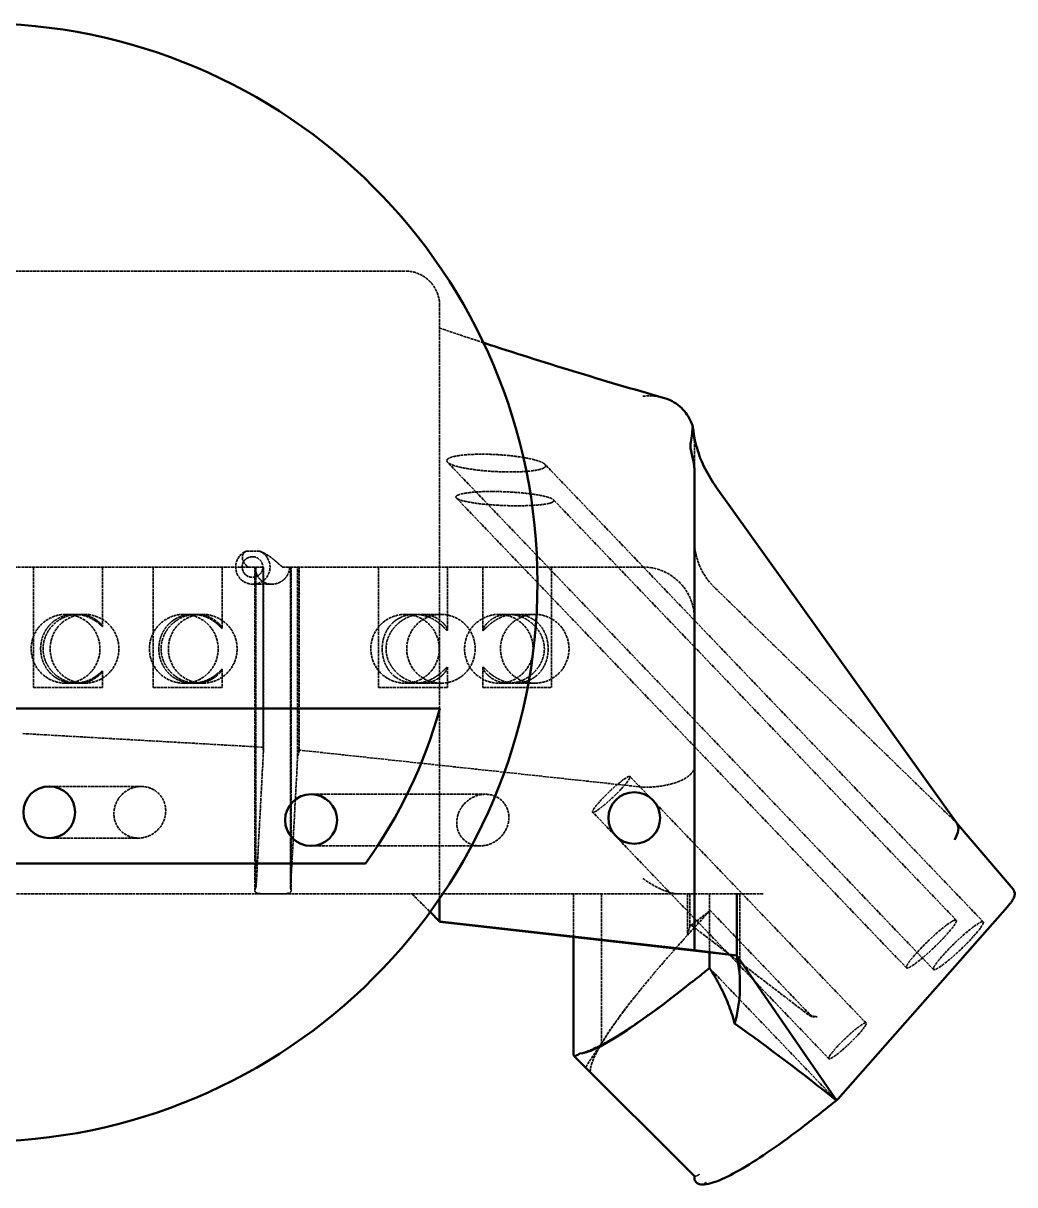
# Model space of a CAD drawing. Header units: millimetres. Extents: x -1239 to 1239, y -844 to 843.
# Drawn here: x -201 to 1239, y -844 to 843 of the extents above; entities that cross this region are included whole.
import ezdxf

# ---------------------------------------------------------------- set-up
doc = ezdxf.new("R2010")
doc.units = ezdxf.units.MM
doc.linetypes.add('Durchgehend', pattern=[0])
doc.linetypes.add('Gestrichelt', pattern=[5.7, 4.56, -1.14])
doc.layers.add('Sichtbar (ISO)', color=7, linetype='Durchgehend', lineweight=50)
doc.layers.add('Verdeckt (ISO)', color=7, linetype='Gestrichelt', lineweight=35)

# ---------------------------------------------------------------- blocks, each defined once
blk = doc.blocks.new('hand update_Blatt_3_ANSICHT5')
at = {"layer": 'Sichtbar (ISO)', "ltscale": 1.31579}
for p, q in [((773.5, 196.5), (773.5, -503.2)), ((1154.7, -318.5), (805.2, 169.7)), ((-924.7, -152.2), (403.6, -152.2)), ((403.5, -152.5), (403.5, -152.2)), ((1236.3, -414.7), (1154.4, -318.1)), ((295.8, -377.1), (-829.7, -377.1)), ((835, -510.8), (835, -421.5)), ((403.5, -461.5), (403.5, -427.9)), ((389.6, -447.6), (403.5, -461.5)), ((982.1, -719.5), (1228.4, -440)), ((403.8, -461.8), (403.5, -461.5)), ((403.5, -461.5), (773.5, -503.2)), ((835, -510.8), (403.8, -461.8)), ((597.9, -483.9), (597.9, -655.8)), ((773.5, -503.2), (835, -510.8)), ((795.5, -506.3), (795.5, -529)), ((835, -510.8), (977.4, -717.6)), ((597.9, -655.8), (599.6, -657.5)), ((599.6, -657.5), (773.5, -831.5)), ((773.5, -831.5), (773.5, -835.5))]:
    blk.add_line(p, q, dxfattribs=at)
for centre, radius in [((-266.9, 31), 812.5), ((686.2, -311.1), 37.5)]:
    blk.add_circle(centre, radius, dxfattribs=at)
at = {"layer": 'Sichtbar (ISO)', "ltscale": 1.31579, "extrusion": (0, 0, -1)}
blk.add_arc((266.9, 31), 695.1, 195.2764, 215.9449, dxfattribs=at)
for centre, major_axis, ratio, start_param, end_param in [((-163.5, -302.8), (37.6, 0), 0.99849, 3.141593, 9.424778), ((216.8, -314.2), (37.7, 0), 0.994549, 3.141593, 9.424778), ((742.4, -554.2), (0, -141.3), 0.688556, 4.399945, 5.115682), ((1135.3, -129.8), (535.3, 521.1), 0.091566, 2.406997, 3.043508), ((767.7, -869.2), (669.4, -512.1), 0.293196, 4.585473, 4.804025), ((966.4, -722.1), (12, 2.2), 0.683017, 5.985448, 6.35993)]:
    blk.add_ellipse(centre, major_axis=major_axis, ratio=ratio, start_param=start_param, end_param=end_param, dxfattribs=at)
at = {"layer": 'Sichtbar (ISO)', "ltscale": 1.31579}
blk.add_ellipse((1122.8, -342.8), major_axis=(31.6, 24.6), ratio=0.523386, start_param=5.303445, end_param=6.261668, dxfattribs=at)
for points, knots in [([(728.3, 299.5), (706.5, 305.6), (684.6, 311.9), (641.1, 324.8), (619.3, 331.3), (575.9, 344.6), (554.3, 351.3), (511.1, 365), (489.5, 372), (467.7, 379.2), (467.4, 379.3), (467.1, 379.4)], [-1.26790195, -1.26790195, -1.26790195, -1.26790195, -1.25657558, -1.25657558, -1.24524922, -1.24524922, -1.23392286, -1.23392286, -1.22259649, -1.22259649, -1.22244082, -1.22244082, -1.22244082, -1.22244082]), ([(728.3, 299.5), (729.5, 299.1), (730.7, 298.7), (740.4, 295.4), (748.2, 290.8), (760.7, 278.9), (765.5, 272), (769.7, 261.9), (770.5, 259.6), (771.2, 257.2)], [-9.002872, -9.002872, -9.002872, -9.002872, -8.584962, -8.584962, -5.521201, -5.521201, -2.705032, -2.705032, -1.90203, -1.90203, -1.90203, -1.90203]), ([(771.2, 257.2), (771, 253.9), (770.6, 250.6), (769.5, 242.9), (768.8, 238.7), (767.9, 231.5), (767.8, 229.1), (768, 226.3), (768.2, 225.4), (768.3, 224.4)], [0.827538, 0.827538, 0.827538, 0.827538, 2.177335, 2.177335, 4.054074, 4.054074, 5.882898, 5.882898, 6.829867, 6.829867, 6.829867, 6.829867]), ([(772.9, 245.5), (772.9, 245.8), (772.8, 246.1), (772.7, 246.7), (772.7, 247), (772.6, 247.6), (772.5, 247.9), (772.5, 248.5), (772.4, 248.8), (772.3, 249.4), (772.3, 249.7), (772.3, 250)], [10.9507414, 10.9507414, 10.9507414, 10.9507414, 11.0687012, 11.0687012, 11.186661, 11.186661, 11.3046208, 11.3046208, 11.4225806, 11.4225806, 11.5405404, 11.5405404, 11.5405404, 11.5405404]), ([(805.2, 169.7), (802.2, 173.8), (799.4, 178.1), (794.1, 186.9), (791.5, 191.5), (786.8, 200.9), (784.6, 205.7), (780.6, 215.7), (778.9, 220.8), (775.8, 231.2), (774.5, 236.5), (773.5, 241.8)], [0, 0, 0, 0, 2.093695, 2.093695, 4.18739, 4.18739, 6.281086, 6.281086, 8.374781, 8.374781, 10.468476, 10.468476, 10.468476, 10.468476]), ([(773.5, 241.8), (773.5, 241.8), (773.5, 241.8), (773.5, 241.7), (773.5, 241.4), (773.5, 240.5), (773.5, 239.9), (773.5, 238.6), (773.5, 238), (773.5, 237.4)], [0.2891435, 0.2891435, 0.2891435, 0.2891435, 0.3450156, 0.3450156, 0.6257472, 0.6257472, 0.9575005, 0.9575005, 1.183954, 1.183954, 1.183954, 1.183954]), ([(768.3, 224.4), (769.6, 217.6), (771, 211.5), (772.9, 202.2), (773.5, 198.6), (773.5, 196.5)], [4.322105, 4.322105, 4.322105, 4.322105, 5.180026, 5.180026, 5.951334, 5.951334, 5.951334, 5.951334]), ([(1228.4, -440), (1229.6, -438.6), (1230.7, -437.3), (1232.8, -434.7), (1233.7, -433.5), (1235.4, -431.1), (1236.1, -430), (1237.4, -427.6), (1238, -426.4), (1238.6, -423.8), (1238.8, -423), (1238.8, -421), (1238.8, -419.5), (1237.7, -416.7), (1237.1, -415.6), (1236.3, -414.7)], [0.43172, 0.43172, 0.43172, 0.43172, 0.631972, 0.631972, 0.832224, 0.832224, 1.032475, 1.032475, 1.232727, 1.232727, 1.297653, 1.297653, 1.382153, 1.382153, 1.432979, 1.432979, 1.432979, 1.432979]), ([(795.5, -529), (788.4, -534.9), (781.5, -540.5), (773.1, -547), (771.6, -548.2), (770, -549.4)], [38.930942, 38.930942, 38.930942, 38.930942, 42.116815, 42.116815, 42.838821, 42.838821, 42.838821, 42.838821]), ([(831.9, -609.7), (830.6, -604.6), (829.1, -599.5), (824.5, -585.7), (821.1, -577.1), (813.3, -560), (808.9, -551.6), (801.4, -538.5), (798.5, -533.7), (795.5, -529)], [13.396691, 13.396691, 13.396691, 13.396691, 15.13186, 15.13186, 18.158233, 18.158233, 21.184605, 21.184605, 22.956697, 22.956697, 22.956697, 22.956697]), ([(607.2, -653.2), (604.9, -654.5), (603, -655.6), (600.8, -656.8), (600.1, -657.2), (599.6, -657.5)], [77.336066, 77.336066, 77.336066, 77.336066, 81.03042, 81.03042, 83.070825, 83.070825, 83.070825, 83.070825]), ([(981.6, -719.9), (962.7, -735.3), (944.5, -749.6), (910.2, -775.5), (894.1, -787.2), (864.4, -807.4), (850.9, -815.9), (826.8, -829.7), (816.2, -835), (797.9, -842), (790.2, -844), (782.7, -843.4)], [3.7084737, 3.7084737, 3.7084737, 3.7084737, 3.8853145, 3.8853145, 4.0636858, 4.0636858, 4.2420571, 4.2420571, 4.4204283, 4.4204283, 4.5987996, 4.5987996, 4.5987996, 4.5987996]), ([(982.1, -719.4), (981.8, -719.8), (981.4, -720), (980.4, -720.5), (979.7, -720.6), (979, -720.6)], [2.330768, 2.330768, 2.330768, 2.330768, 2.7019264, 2.7019264, 3.1371473, 3.1371473, 3.1371473, 3.1371473]), ([(776.3, -840.4), (776, -840.1), (775.7, -839.8), (775.3, -839.3), (775.1, -839), (774.6, -838.3), (774.3, -837.9), (773.9, -837.2), (773.8, -836.9), (773.6, -836.2), (773.5, -835.9), (773.5, -835.5)], [6.973108, 6.973108, 6.973108, 6.973108, 7.092602, 7.092602, 7.212095, 7.212095, 7.507715, 7.507715, 7.803335, 7.803335, 8.299898, 8.299898, 8.299898, 8.299898]), ([(776.3, -840.4), (777.2, -841.3), (778.2, -842.1), (780.4, -843), (781.5, -843.3), (782.7, -843.4)], [0, 0, 0, 0, 0.3881464, 0.3881464, 0.7287892, 0.7287892, 0.7287892, 0.7287892])]:
    blk.add_open_spline(points, degree=3, knots=knots, dxfattribs=at)
for points in [[(772.3, 250), (772, 252.3), (771.6, 254.8), (771.2, 257.2)], [(773.5, 237.4), (773.5, 240.1), (773.3, 242.8), (772.9, 245.5)], [(978.5, -720.6), (978.7, -720.6), (978.8, -720.6), (979, -720.6)], [(982.1, -719.5), (982.1, -719.5), (982.1, -719.5), (982, -719.5)], [(982.1, -719.5), (982.1, -719.5), (982.1, -719.5), (982.1, -719.4)]]:
    blk.add_open_spline(points, degree=3, dxfattribs=at)
at = {"layer": 'Verdeckt (ISO)', "ltscale": 0.921053}
for p, q in [((-874.7, 483.5), (353.5, 483.5)), ((403.5, -152.2), (403.5, 433.5)), ((773.5, 196.5), (773.5, 237.4)), ((1120.8, -531.2), (415, 205.8)), ((1193, -462), (556.4, 202.7)), ((1081.6, -528.8), (427.9, 153.8)), ((1153.8, -459.6), (568.7, 151.3)), ((-225, 53.5), (125.4, 53.5)), ((-186.2, 53.5), (-186.2, -121.5)), ((-86.2, 53.5), (-86.2, -32.8)), ((-12.5, 53.5), (-12.5, -121.5)), ((87.5, 53.5), (87.5, -35.5)), ((125.4, 53.5), (135.9, 53.5)), ((135.1, -416.5), (135.1, 53.5)), ((136.7, 53.5), (147.6, 53.5)), ((136.7, -412.4), (136.7, 53.5)), ((147.3, -209.7), (147.3, 53.5)), ((147.3, 53.5), (147.3, -208.3)), ((147.6, -214), (147.6, 53.5)), ((175.5, 53.5), (698.5, 53.5)), ((186.7, 53.5), (186.7, -413.3)), ((187.7, -416.5), (187.7, 53.5)), ((197.3, -221.3), (197.3, 53.5)), ((199.7, -212.5), (199.7, 53.5)), ((314.9, 53.5), (314.9, -121.5)), ((414.9, 53.5), (414.9, -38.1)), ((466.2, 53.5), (466.2, -38.3)), ((566.2, 53.5), (566.2, -121.5)), ((159.8, 28.5), (132.2, 28.5)), ((1149.3, -313.5), (802.8, 23.7)), ((-127, -15.3), (-139.8, -15.3)), ((-112.3, -15.3), (-121.6, -15.3)), ((44.5, -15.3), (31.9, -15.3)), ((59.4, -15.3), (49.9, -15.3)), ((367.5, -15.3), (353.3, -15.3)), ((405.4, -15.3), (377.8, -15.3)), ((503.5, -15.3), (489.5, -15.3)), ((541.7, -15.3), (513.8, -15.3)), ((-86.2, -97.8), (-86.2, -121.5)), ((87.5, -95), (87.5, -121.5)), ((414.9, -92.4), (414.9, -121.5)), ((466.2, -92.3), (466.2, -121.5)), ((-127, -115.3), (-139.8, -115.3)), ((-112.3, -115.3), (-121.6, -115.3)), ((44.5, -115.3), (31.9, -115.3)), ((59.4, -115.3), (49.9, -115.3)), ((367.5, -115.3), (353.3, -115.3)), ((405.4, -115.3), (377.8, -115.3)), ((503.5, -115.3), (489.5, -115.3)), ((541.7, -115.3), (513.8, -115.3)), ((-186.2, -121.5), (-86.2, -121.5)), ((-12.5, -121.5), (87.5, -121.5)), ((314.9, -121.5), (414.9, -121.5)), ((466.2, -121.5), (566.2, -121.5)), ((403.5, -427.9), (403.5, -152.5)), ((147.3, -208.3), (-201.9, -188.5)), ((147.6, -214), (137.7, -398.8)), ((698.5, -266.3), (199.7, -212.5)), ((187.8, -398.8), (197.3, -221.3)), ((709.6, -281.8), (679.9, -250.8)), ((-30, -265.3), (-163.5, -265.3)), ((470, -276.7), (216.8, -276.7)), ((968.8, -660.9), (625.8, -302.7)), ((1023, -609), (716.5, -289)), ((-34.1, -340.3), (-163.5, -340.3)), ((462.3, -351.7), (216.8, -351.7)), ((-924.7, -421.5), (363.5, -421.5)), ((363.5, -421.5), (389.6, -447.6)), ((835, -421.5), (363.5, -421.5)), ((597.9, -421.5), (597.9, -483.9)), ((638.5, -421.5), (638.5, -639.1)), ((763.5, -421.5), (763.5, -481.3)), ((766.9, -468.8), (766.9, -421.5)), ((795.5, -421.5), (795.5, -506.3)), ((835, -421.5), (839.7, -421.5)), ((839.7, -421.5), (839.7, -554.2)), ((873.5, -421.5), (839.7, -421.5)), ((796.5, -445.5), (769, -466.9)), ((940.6, -595.9), (796.5, -445.5)), ((763.5, -481.3), (766.9, -468.8)), ((766.9, -468.8), (769, -466.9)), ((769, -466.9), (940.2, -597.8)), ((973.8, -715.2), (795.5, -529))]:
    blk.add_line(p, q, dxfattribs=at)
at = {"layer": 'Verdeckt (ISO)', "ltscale": 0.006142}
blk.add_line((135.9, 53.5), (136.7, 53.5), dxfattribs=at)
at = {"layer": 'Verdeckt (ISO)', "ltscale": 0.003298}
blk.add_line((1154.4, -318.1), (1154.1, -317.8), dxfattribs=at)
at = {"layer": 'Verdeckt (ISO)', "ltscale": 0.921053}
blk.add_arc((353.5, 433.5), 50, 0, 90, dxfattribs=at)
at = {"layer": 'Verdeckt (ISO)', "ltscale": 0.921053, "extrusion": (0, 0, -1)}
for centre, major_axis, ratio, start_param, end_param in [((873.5, 92.5), (100, 0), 0.973166, 2.356194, 3.141593), ((132.2, 53.5), (0, 25), 0.99849, 0.385283, 5.886897), ((698.5, -236.2), (-75, 0), 0.406491, 3.141593, 4.607931), ((-32, -302.8), (28, 26.5), 0.947859, 2.411808, 8.694993), ((466.2, -314.2), (29.4, 26.5), 0.903095, 2.461472, 8.744657), ((859.9, 24.6), (292.6, -340.6), 0.011962, 0.046695, 0.132766), ((134.7, -346.5), (0, -75), 0.055011, 5.484569, 5.784279), ((968.7, -357.6), (343.9, 329.4), 0.126756, 4.199287, 4.312924), ((968.7, -357.6), (343.9, 329.4), 0.126756, 3.891958, 4.199287), ((968.7, -357.6), (343.9, 329.4), 0.126756, 3.569564, 3.891958), ((1028.6, -280.1), (397.1, 386.6), 0.091566, 3.438465, 3.780479), ((1135.3, -199.6), (535.3, 521.1), 0.091566, 3.486805, 3.621897), ((968.7, -357.6), (-343.9, -329.4), 0.126756, 0.107969, 0.427971)]:
    blk.add_ellipse(centre, major_axis=major_axis, ratio=ratio, start_param=start_param, end_param=end_param, dxfattribs=at)
at = {"layer": 'Verdeckt (ISO)', "ltscale": 0.921053}
for centre, major_axis, ratio, start_param, end_param in [((131.7, 53.5), (0, -15), 0.99849, 3.147197, 9.430382), ((-139.8, -65.3), (0, 50), 0.99849, 1.570796326794897, 7.853981633974483), ((-112.3, -65.3), (0, 50), 0.99849, 1.570796326794897, 7.853981633974483), ((31.9, -65.3), (0, 50), 0.99849, 1.570796326794897, 7.853981633974483), ((59.4, -65.3), (0, 50), 0.99849, 1.570796326794897, 7.853981633974483), ((353.3, -65.3), (0, 50), 0.994549, 1.570796326794897, 7.853981633974483), ((405.4, -65.3), (0, 50), 0.994549, 1.570796326794897, 7.853981633974483), ((489.5, -65.3), (0, 50), 0.994549, 1.570796326794897, 7.853981633974483), ((541.7, -65.3), (0, 50), 0.994549, 1.570796326794897, 7.853981633974483), ((173.5, -209.7), (0, 27), 0.973907, 1.515841, 1.728289), ((173.5, -209.7), (0, 27), 0.973907, 4.267718, 4.607931), ((652.8, -276.8), (-27.1, -25.9), 0.126756, 3.258146, 9.541331), ((698.5, -158.8), (10.8, -107.5), 0.690189, 6.139321, 6.243779), ((1122.8, -342.8), (31.6, 24.6), 0.523386, 6.261668, 6.442521), ((184.8, -346.5), (0, 75), 0.055011, 3.615219, 3.940209), ((698.5, -346.5), (-69.5, 69.5), 0.406491, 1.956886, 2.755503), ((1117.7, -494.2), (-36.1, -34.6), 0.126756, 3.258146, 9.541331), ((1156.9, -496.6), (-36.1, -34.6), 0.126756, 3.258146, 9.541331), ((949.9, -307.2), (-359.2, -344), 0.126756, 0.206421, 0.929822), ((949, -589.4), (-11, -5.8), 0.786999, 0.348336, 1.257114), ((995.9, -634.9), (-27.1, -25.9), 0.126756, 3.258146, 9.541331)]:
    blk.add_ellipse(centre, major_axis=major_axis, ratio=ratio, start_param=start_param, end_param=end_param, dxfattribs=at)
blk.add_open_spline([(467.1, 379.4), (445.9, 386.3), (424.7, 393.4), (403.5, 400.6)], degree=3, dxfattribs=at)
for points, knots in [([(698.5, 301.5), (698.6, 301.5), (698.6, 301.5), (704.3, 302.2), (710.1, 302.3), (720, 301.4), (724.2, 300.6), (728.3, 299.5)], [-12.312191, -12.312191, -12.312191, -12.312191, -12.307986, -12.307986, -10.438416, -10.438416, -9.002872, -9.002872, -9.002872, -9.002872]), ([(772.6, 247.3), (772.6, 247.3), (772.6, 247.3), (772.5, 248.2), (772.4, 249.1), (772.3, 250)], [-0.0059675, -0.0059675, -0.0059675, -0.0059675, 0, 0, 0.353926, 0.353926, 0.353926, 0.353926]), ([(464.7, 217.4), (460.8, 217.4), (456.7, 217.3), (448.6, 217), (444.6, 216.8), (436.9, 216.1), (433.3, 215.7), (426.7, 214.6), (423.7, 213.9), (419.3, 212.6), (417.6, 211.9), (415.2, 210.4), (414.4, 209.6), (413.7, 208.1), (413.9, 207.3), (414.9, 205.7), (415.8, 204.9), (418.4, 203.3), (420.3, 202.5), (424.8, 200.8), (427.4, 200), (433.2, 198.5), (436.3, 197.8), (442.8, 196.6), (446.2, 196), (453.6, 195), (457.9, 194.4), (467, 193.4), (471.8, 193), (481.6, 192.3), (486.6, 192.1), (496.5, 191.7), (501.4, 191.6), (509.9, 191.6), (513.8, 191.7), (521.7, 191.9), (525.6, 192.1), (533.1, 192.7), (536.7, 193.1), (543.3, 194), (546.3, 194.6), (549.8, 195.5), (550.8, 195.8), (552.6, 196.4), (553.4, 196.7), (554.8, 197.4), (555.4, 197.8), (556.4, 198.5), (556.7, 198.8), (557.2, 199.6), (557.4, 200), (557.5, 200.9), (557.4, 201.3), (556.9, 202.2), (556.5, 202.6), (555.6, 203.4), (555, 203.8), (552.9, 205.2), (550.9, 206.1), (546.1, 207.8), (543.3, 208.7), (537.1, 210.3), (533.8, 211), (526.8, 212.3), (523.1, 212.9), (515.6, 214.1), (511.4, 214.6), (502.5, 215.6), (497.9, 216), (488.4, 216.7), (483.6, 217), (474, 217.3), (469.3, 217.4), (464.7, 217.4)], [0, 0, 0, 0, 1.1718, 1.1718, 2.3436, 2.3436, 3.515399, 3.515399, 4.687199, 4.687199, 5.650626, 5.650626, 6.614053, 6.614053, 7.57748, 7.57748, 8.540906, 8.540906, 9.74191, 9.74191, 10.942914, 10.942914, 12.143919, 12.143919, 13.344923, 13.344923, 14.764861, 14.764861, 16.184798, 16.184798, 17.604736, 17.604736, 19.024674, 19.024674, 20.157852, 20.157852, 21.291029, 21.291029, 22.424206, 22.424206, 23.557384, 23.557384, 24.012293, 24.012293, 24.467203, 24.467203, 24.922113, 24.922113, 25.377022, 25.377022, 25.89531, 25.89531, 26.413597, 26.413597, 26.931884, 26.931884, 27.450171, 27.450171, 28.715436, 28.715436, 29.980701, 29.980701, 31.245965, 31.245965, 32.51123, 32.51123, 33.881568, 33.881568, 35.251907, 35.251907, 36.622245, 36.622245, 37.992583, 37.992583, 37.992583, 37.992583]), ([(479.8, 163.2), (475.8, 163.2), (471.7, 163.1), (463.5, 162.9), (459.4, 162.7), (451.5, 162.1), (447.8, 161.7), (441, 160.8), (438, 160.3), (433.4, 159.2), (431.6, 158.7), (429, 157.5), (428, 156.9), (427.1, 155.6), (427.1, 155), (427.8, 153.7), (428.6, 153.1), (430.8, 151.8), (432.5, 151.1), (436.7, 149.8), (439.1, 149.2), (444.6, 148), (447.5, 147.5), (453.8, 146.5), (457, 146), (464.2, 145.1), (468.4, 144.7), (477.5, 143.9), (482.2, 143.6), (491.9, 143), (496.9, 142.8), (506.7, 142.5), (511.6, 142.5), (520.1, 142.5), (524.1, 142.5), (532, 142.7), (536, 142.9), (543.6, 143.3), (547.3, 143.6), (554, 144.4), (557.1, 144.8), (560.8, 145.6), (561.8, 145.8), (563.7, 146.3), (564.6, 146.5), (566.2, 147.1), (566.9, 147.4), (567.9, 148), (568.4, 148.3), (569, 148.8), (569.3, 149.2), (569.5, 149.9), (569.4, 150.2), (569.1, 150.9), (568.8, 151.2), (568.1, 151.9), (567.6, 152.2), (565.7, 153.3), (563.9, 154), (559.4, 155.4), (556.7, 156.1), (550.8, 157.4), (547.6, 158), (540.9, 159.1), (537.4, 159.6), (530, 160.5), (525.9, 160.9), (517.1, 161.7), (512.5, 162), (503.2, 162.6), (498.4, 162.8), (489, 163.1), (484.3, 163.2), (479.8, 163.2)], [0, 0, 0, 0, 1.188478, 1.188478, 2.376955, 2.376955, 3.565433, 3.565433, 4.753911, 4.753911, 5.697764, 5.697764, 6.641618, 6.641618, 7.585472, 7.585472, 8.529326, 8.529326, 9.685394, 9.685394, 10.841462, 10.841462, 11.99753, 11.99753, 13.153598, 13.153598, 14.564815, 14.564815, 15.976032, 15.976032, 17.387249, 17.387249, 18.798466, 18.798466, 19.940097, 19.940097, 21.081728, 21.081728, 22.223359, 22.223359, 23.36499, 23.36499, 23.826216, 23.826216, 24.287442, 24.287442, 24.748668, 24.748668, 25.209893, 25.209893, 25.712197, 25.712197, 26.214501, 26.214501, 26.716805, 26.716805, 27.21911, 27.21911, 28.448006, 28.448006, 29.676902, 29.676902, 30.905798, 30.905798, 32.134694, 32.134694, 33.486907, 33.486907, 34.839121, 34.839121, 36.191334, 36.191334, 37.543548, 37.543548, 37.543548, 37.543548]), ([(131.7, 68.5), (130.1, 68.5), (128.5, 68.2), (125.4, 67.2), (124, 66.5), (121.4, 64.5), (120.3, 63.4), (118.5, 60.8), (117.8, 59.3), (116.9, 56.2), (116.7, 54.6), (116.7, 51.4), (117.1, 49.8), (118.1, 46.8), (118.9, 45.4), (120.9, 42.9), (122.1, 41.8), (124.8, 40.1), (126.2, 39.4), (129, 38.7), (130.3, 38.5), (131.7, 38.5)], [0, 0, 0, 0, 0.320862, 0.320862, 0.641551, 0.641551, 0.961792, 0.961792, 1.281494, 1.281494, 1.600779, 1.600779, 1.919929, 1.919929, 2.239274, 2.239274, 2.559073, 2.559073, 2.87941, 2.87941, 3.141593, 3.141593, 3.141593, 3.141593]), ([(122.6, 76.5), (122.2, 76.4), (122, 76.2), (120.8, 75.4), (120.1, 74.9), (119.1, 73.7), (118.7, 73.1), (118, 72), (117.8, 71.5), (117.2, 70), (117, 69), (116.9, 67.1), (117, 66.1), (117.5, 63.3), (118.3, 61.6), (120.1, 58.5), (121.3, 57.2), (123.4, 55), (124.4, 54.2), (125.4, 53.5)], [36.769356, 36.769356, 36.769356, 36.769356, 37.280299, 37.280299, 38.968747, 38.968747, 40.657196, 40.657196, 42.345644, 42.345644, 45.717816, 45.717816, 49.089988, 49.089988, 55.834332, 55.834332, 62.578675, 62.578675, 67.935412, 67.935412, 67.935412, 67.935412]), ([(122.6, 76.5), (122.8, 76.5), (123, 76.5), (124.9, 76.6), (126.5, 76.6), (129.8, 76.6), (131, 76.6), (133.9, 76.6), (135.1, 76.6), (138.4, 76.6), (140, 76.6), (141.6, 76.7)], [5.603921, 5.603921, 5.603921, 5.603921, 5.660856, 5.660856, 6.074285, 6.074285, 6.381744, 6.381744, 6.682772, 6.682772, 6.992717, 6.992717, 6.992717, 6.992717]), ([(175.5, 53.5), (174.5, 54.2), (173.4, 55.1), (170.7, 57.3), (169.1, 58.7), (165.6, 61.7), (163.6, 63.5), (160.2, 66.2), (159, 67.1), (156.3, 69), (154.9, 70), (151.7, 72), (149.8, 73.1), (146.1, 74.9), (144.8, 75.5), (142.7, 76.3), (142.2, 76.5), (141.6, 76.7)], [1.117093, 1.117093, 1.117093, 1.117093, 6.707588, 6.707588, 13.415176, 13.415176, 20.122764, 20.122764, 23.476559, 23.476559, 26.830353, 26.830353, 30.246857, 30.246857, 31.955109, 31.955109, 32.551284, 32.551284, 32.551284, 32.551284]), ([(185.7, 53.5), (185.7, 52.5), (185.7, 51.6), (185.4, 49.9), (185.3, 49.1), (184.7, 46.7), (184.2, 45.2), (182.8, 42.3), (182, 40.9), (180.1, 38.2), (179, 36.9), (176.7, 34.8), (175.5, 33.8), (172.8, 32), (171.4, 31.2), (168.2, 29.9), (166.6, 29.4), (163.2, 28.7), (161.5, 28.5), (158.1, 28.5), (156.4, 28.7), (153.1, 29.4), (151.5, 29.9), (148.5, 31.2), (147.1, 32), (144.6, 33.8), (143.5, 34.8), (141.4, 37), (140.4, 38.3), (138.8, 41), (138.1, 42.4), (137, 45.3), (136.6, 46.8), (136.2, 49.1), (136.1, 49.9), (135.9, 51.6), (135.9, 52.5), (135.9, 53.5)], [0, 0, 0, 0, 0.287117, 0.287117, 0.574233, 0.574233, 1.148466, 1.148466, 1.722699, 1.722699, 2.296932, 2.296932, 2.806144, 2.806144, 3.315356, 3.315356, 3.824568, 3.824568, 4.33378, 4.33378, 4.846885, 4.846885, 5.359991, 5.359991, 5.873096, 5.873096, 6.386201, 6.386201, 6.973962, 6.973962, 7.561723, 7.561723, 8.149483, 8.149483, 8.443364, 8.443364, 8.737244, 8.737244, 8.737244, 8.737244]), ([(698.5, 53.5), (708.3, 53.5), (718, 51.6), (736, 44.2), (744.3, 38.7), (758.2, 25), (763.7, 16.9), (769.5, 3.3), (771, -1.6), (773, -11.4), (773.5, -16.4), (773.5, -21.5), (773.5, -21.5), (773.5, -21.5)], [0, 0, 0, 0, 2.929309, 2.929309, 5.858912, 5.858912, 8.789096, 8.789096, 10.296214, 10.296214, 11.803352, 11.803352, 11.812164, 11.812164, 11.812164, 11.812164]), ([(-176, -65.3), (-176, -62.4), (-175.8, -59.4), (-174.8, -53.6), (-174.1, -50.8), (-172.2, -45.3), (-171, -42.7), (-168.3, -37.8), (-166.8, -35.5), (-163.3, -31.2), (-161.1, -28.8), (-157.3, -25.6), (-156, -24.6), (-153.3, -22.8), (-152, -22), (-148.5, -20.1), (-146.3, -19.1), (-141.5, -17.3), (-139, -16.7), (-133.9, -15.7), (-131.4, -15.4), (-126.3, -15.2), (-123.9, -15.3), (-119.1, -15.8), (-116.6, -16.2), (-111.9, -17.4), (-109.6, -18.2), (-105.3, -19.9), (-103.3, -20.8), (-99.7, -22.8), (-98, -23.8), (-95.1, -25.7), (-93.8, -26.7), (-91.4, -28.6), (-90.3, -29.5), (-88.5, -31.1), (-87.8, -31.7), (-86.8, -32.6), (-86.4, -32.8), (-86.2, -32.8), (-86.2, -32.6), (-86.7, -31.7), (-87.1, -31.1), (-88.4, -29.5), (-89.2, -28.6), (-91.1, -26.7), (-92.3, -25.7), (-94.7, -23.8), (-96.1, -22.8), (-99.4, -20.8), (-101.2, -19.9), (-105.1, -18.2), (-107.3, -17.4), (-111.7, -16.2), (-114, -15.8), (-118.6, -15.3), (-121, -15.2), (-125.9, -15.4), (-128.5, -15.7), (-133.5, -16.7), (-136, -17.3), (-140.8, -19.1), (-143.1, -20.1), (-146.6, -22), (-148.1, -22.8), (-150.9, -24.6), (-152.2, -25.6), (-156.2, -28.8), (-158.5, -31.2), (-162.3, -35.5), (-163.9, -37.8), (-166.9, -42.7), (-168.2, -45.3), (-170.3, -50.8), (-171.1, -53.6), (-172.2, -59.4), (-172.4, -62.4), (-172.4, -68.2), (-172.2, -71.1), (-171.1, -76.9), (-170.3, -79.7), (-168.2, -85.2), (-166.9, -87.8), (-163.9, -92.7), (-162.3, -95), (-158.5, -99.4), (-156.2, -101.7), (-152.2, -104.9), (-150.9, -105.9), (-148.1, -107.7), (-146.6, -108.6), (-143.1, -110.4), (-140.8, -111.5), (-136, -113.2), (-133.5, -113.9), (-128.5, -114.9), (-125.9, -115.1), (-121, -115.3), (-118.6, -115.2), (-114, -114.7), (-111.7, -114.3), (-107.3, -113.1), (-105.1, -112.4), (-101.2, -110.7), (-99.4, -109.7), (-96.1, -107.7), (-94.7, -106.7), (-92.3, -104.8), (-91.1, -103.8), (-89.2, -101.9), (-88.4, -101), (-87.1, -99.4), (-86.7, -98.8), (-86.2, -97.9), (-86.2, -97.7), (-86.4, -97.7), (-86.8, -97.9), (-87.8, -98.8), (-88.5, -99.4), (-90.3, -101), (-91.4, -101.9), (-93.8, -103.8), (-95.1, -104.8), (-98, -106.7), (-99.7, -107.7), (-103.3, -109.7), (-105.3, -110.7), (-109.6, -112.4), (-111.9, -113.1), (-116.6, -114.3), (-119.1, -114.7), (-123.9, -115.2), (-126.3, -115.3), (-131.4, -115.1), (-133.9, -114.9), (-139, -113.9), (-141.5, -113.2), (-146.3, -111.5), (-148.5, -110.4), (-152, -108.6), (-153.3, -107.7), (-156, -105.9), (-157.3, -104.9), (-161.1, -101.7), (-163.3, -99.4), (-166.8, -95), (-168.3, -92.7), (-171, -87.8), (-172.2, -85.2), (-174.1, -79.7), (-174.8, -76.9), (-175.8, -71.1), (-176, -68.2), (-176, -65.3)], [0, 0, 0, 0, 0.869798, 0.869798, 1.739596, 1.739596, 2.609394, 2.609394, 3.479192, 3.479192, 4.44396, 4.44396, 4.926344, 4.926344, 5.408729, 5.408729, 6.139578, 6.139578, 6.870427, 6.870427, 7.601276, 7.601276, 8.332125, 8.332125, 9.104686, 9.104686, 9.877247, 9.877247, 10.649808, 10.649808, 11.422369, 11.422369, 12.170664, 12.170664, 12.91896, 12.91896, 13.667255, 13.667255, 14.415551, 14.415551, 15.163846, 15.163846, 15.912142, 15.912142, 16.660438, 16.660438, 17.408733, 17.408733, 18.181294, 18.181294, 18.953855, 18.953855, 19.726416, 19.726416, 20.498977, 20.498977, 21.229826, 21.229826, 21.960675, 21.960675, 22.691524, 22.691524, 23.422373, 23.422373, 23.904758, 23.904758, 24.387142, 24.387142, 25.35191, 25.35191, 26.221708, 26.221708, 27.091506, 27.091506, 27.961304, 27.961304, 28.831102, 28.831102, 29.7009, 29.7009, 30.570698, 30.570698, 31.440496, 31.440496, 32.310294, 32.310294, 33.275062, 33.275062, 33.757446, 33.757446, 34.239831, 34.239831, 34.97068, 34.97068, 35.701529, 35.701529, 36.432378, 36.432378, 37.163227, 37.163227, 37.935788, 37.935788, 38.708349, 38.708349, 39.48091, 39.48091, 40.253471, 40.253471, 41.001766, 41.001766, 41.750062, 41.750062, 42.498357, 42.498357, 43.246653, 43.246653, 43.994948, 43.994948, 44.743244, 44.743244, 45.491539, 45.491539, 46.239835, 46.239835, 47.012396, 47.012396, 47.784957, 47.784957, 48.557518, 48.557518, 49.330079, 49.330079, 50.060928, 50.060928, 50.791777, 50.791777, 51.522626, 51.522626, 52.253475, 52.253475, 52.73586, 52.73586, 53.218244, 53.218244, 54.183012, 54.183012, 55.05281, 55.05281, 55.922608, 55.922608, 56.792406, 56.792406, 57.662204, 57.662204, 57.662204, 57.662204]), ([(-4.3, -65.3), (-4.3, -62.4), (-4.1, -59.5), (-3.2, -53.9), (-2.5, -51.1), (-0.7, -45.8), (0.4, -43.2), (3, -38.4), (4.4, -36.2), (7.8, -31.7), (10, -29.3), (13.8, -26), (15.1, -25), (17.8, -23.1), (19.2, -22.2), (22.7, -20.2), (25, -19.2), (29.9, -17.4), (32.4, -16.7), (37.6, -15.7), (40.3, -15.4), (45.5, -15.2), (48.1, -15.3), (53.1, -15.9), (55.6, -16.4), (60.6, -17.8), (63, -18.6), (67.5, -20.5), (69.6, -21.6), (73.4, -23.8), (75.2, -25), (78.2, -27.2), (79.6, -28.3), (82.1, -30.5), (83.2, -31.6), (85.1, -33.5), (85.8, -34.2), (86.9, -35.3), (87.3, -35.6), (87.6, -35.6), (87.5, -35.3), (87, -34.2), (86.5, -33.5), (85.2, -31.6), (84.3, -30.5), (82.3, -28.3), (81.1, -27.2), (78.6, -25), (77.1, -23.8), (73.6, -21.6), (71.7, -20.5), (67.6, -18.6), (65.3, -17.8), (60.6, -16.4), (58.2, -15.9), (53.4, -15.3), (50.9, -15.2), (45.8, -15.4), (43.1, -15.7), (37.9, -16.7), (35.3, -17.4), (30.4, -19.2), (28.1, -20.2), (24.5, -22.2), (23, -23.1), (20.2, -25), (18.8, -26), (14.8, -29.3), (12.4, -31.7), (8.7, -36.2), (7.1, -38.4), (4.3, -43.2), (3.1, -45.8), (1.1, -51.1), (0.3, -53.9), (-0.8, -59.5), (-1.1, -62.4), (-1.1, -68.1), (-0.8, -71), (0.3, -76.7), (1.1, -79.5), (3.1, -84.8), (4.3, -87.3), (7.1, -92.1), (8.7, -94.4), (12.4, -98.8), (14.8, -101.2), (18.8, -104.5), (20.2, -105.6), (23, -107.5), (24.5, -108.3), (28.1, -110.3), (30.4, -111.4), (35.3, -113.1), (37.9, -113.9), (43.1, -114.9), (45.8, -115.2), (50.9, -115.3), (53.4, -115.2), (58.2, -114.6), (60.6, -114.1), (65.3, -112.8), (67.6, -111.9), (71.7, -110), (73.6, -108.9), (77.1, -106.7), (78.6, -105.6), (81.1, -103.4), (82.3, -102.2), (84.3, -100), (85.2, -98.9), (86.5, -97.1), (87, -96.3), (87.5, -95.2), (87.6, -94.9), (87.3, -94.9), (86.9, -95.2), (85.8, -96.3), (85.1, -97.1), (83.2, -98.9), (82.1, -100), (79.6, -102.2), (78.2, -103.4), (75.2, -105.6), (73.4, -106.7), (69.6, -108.9), (67.5, -110), (63, -111.9), (60.6, -112.8), (55.6, -114.1), (53.1, -114.6), (48.1, -115.2), (45.5, -115.3), (40.3, -115.2), (37.6, -114.9), (32.4, -113.9), (29.9, -113.1), (25, -111.4), (22.7, -110.3), (19.2, -108.3), (17.8, -107.5), (15.1, -105.6), (13.8, -104.5), (10, -101.2), (7.8, -98.8), (4.4, -94.4), (3, -92.1), (0.4, -87.3), (-0.7, -84.8), (-2.5, -79.5), (-3.2, -76.7), (-4.1, -71), (-4.3, -68.1), (-4.3, -65.3)], [0, 0, 0, 0, 0.859377, 0.859377, 1.718754, 1.718754, 2.578132, 2.578132, 3.437509, 3.437509, 4.439379, 4.439379, 4.940314, 4.940314, 5.441248, 5.441248, 6.195387, 6.195387, 6.949525, 6.949525, 7.703664, 7.703664, 8.457802, 8.457802, 9.263384, 9.263384, 10.068966, 10.068966, 10.874549, 10.874549, 11.680131, 11.680131, 12.460192, 12.460192, 13.240254, 13.240254, 14.020315, 14.020315, 14.800376, 14.800376, 15.580438, 15.580438, 16.360499, 16.360499, 17.140561, 17.140561, 17.920622, 17.920622, 18.726204, 18.726204, 19.531786, 19.531786, 20.337368, 20.337368, 21.14295, 21.14295, 21.897089, 21.897089, 22.651227, 22.651227, 23.405366, 23.405366, 24.159504, 24.159504, 24.660439, 24.660439, 25.161374, 25.161374, 26.163244, 26.163244, 27.022621, 27.022621, 27.881998, 27.881998, 28.741376, 28.741376, 29.600753, 29.600753, 30.46013, 30.46013, 31.319507, 31.319507, 32.178885, 32.178885, 33.038262, 33.038262, 34.040132, 34.040132, 34.541066, 34.541066, 35.042001, 35.042001, 35.79614, 35.79614, 36.550278, 36.550278, 37.304417, 37.304417, 38.058555, 38.058555, 38.864137, 38.864137, 39.669719, 39.669719, 40.475301, 40.475301, 41.280883, 41.280883, 42.060945, 42.060945, 42.841006, 42.841006, 43.621068, 43.621068, 44.401129, 44.401129, 45.181191, 45.181191, 45.961252, 45.961252, 46.741314, 46.741314, 47.521375, 47.521375, 48.326957, 48.326957, 49.132539, 49.132539, 49.938121, 49.938121, 50.743703, 50.743703, 51.497842, 51.497842, 52.25198, 52.25198, 53.006119, 53.006119, 53.760257, 53.760257, 54.261192, 54.261192, 54.762127, 54.762127, 55.763997, 55.763997, 56.623374, 56.623374, 57.482751, 57.482751, 58.342128, 58.342128, 59.201506, 59.201506, 59.201506, 59.201506]), ([(320.1, -65.3), (320.1, -62.4), (320.3, -59.6), (321.1, -54.1), (321.7, -51.4), (323.2, -46.3), (324.2, -43.8), (326.4, -39.1), (327.7, -36.9), (330.8, -32.5), (332.9, -30), (336.5, -26.5), (337.8, -25.4), (340.5, -23.4), (341.9, -22.5), (345.3, -20.5), (347.6, -19.4), (352.5, -17.5), (355.1, -16.7), (360.4, -15.7), (363.1, -15.4), (368.5, -15.2), (371.2, -15.3), (376.5, -16), (379.2, -16.5), (384.5, -18), (387.1, -19), (392, -21.1), (394.2, -22.3), (398.4, -24.8), (400.3, -26.1), (403.6, -28.6), (405.2, -29.9), (408, -32.4), (409.3, -33.7), (411.5, -35.9), (412.4, -36.8), (413.8, -38.2), (414.3, -38.5), (414.9, -38.5), (415, -38.2), (414.7, -36.8), (414.3, -35.9), (413.1, -33.7), (412.3, -32.4), (410.4, -29.9), (409.3, -28.6), (406.9, -26.1), (405.4, -24.8), (402, -22.3), (400.1, -21.1), (395.9, -19), (393.7, -18), (388.9, -16.5), (386.3, -16), (381.4, -15.3), (378.8, -15.2), (373.5, -15.4), (370.8, -15.7), (365.5, -16.7), (362.8, -17.5), (357.7, -19.4), (355.3, -20.5), (351.6, -22.5), (350.1, -23.4), (347.2, -25.4), (345.7, -26.5), (341.6, -30), (339.1, -32.5), (335.4, -36.9), (333.9, -39.1), (331.1, -43.8), (329.8, -46.3), (327.8, -51.4), (327, -54.1), (326, -59.6), (325.7, -62.4), (325.7, -68.1), (326, -70.9), (327, -76.4), (327.8, -79.1), (329.8, -84.3), (331.1, -86.7), (333.9, -91.4), (335.4, -93.6), (339.1, -98.1), (341.6, -100.6), (345.7, -104), (347.2, -105.1), (350.1, -107.1), (351.6, -108), (355.3, -110), (357.7, -111.2), (362.8, -113), (365.5, -113.8), (370.8, -114.8), (373.5, -115.2), (378.8, -115.3), (381.4, -115.2), (386.3, -114.6), (388.9, -114), (393.7, -112.5), (395.9, -111.6), (400.1, -109.4), (402, -108.2), (405.4, -105.7), (406.9, -104.4), (409.3, -101.9), (410.4, -100.6), (412.3, -98.1), (413.1, -96.8), (414.3, -94.6), (414.7, -93.7), (415, -92.4), (414.9, -92), (414.3, -92), (413.8, -92.4), (412.4, -93.7), (411.5, -94.6), (409.3, -96.8), (408, -98.1), (405.2, -100.6), (403.6, -101.9), (400.3, -104.4), (398.4, -105.7), (394.2, -108.2), (392, -109.4), (387.1, -111.6), (384.5, -112.5), (379.2, -114), (376.5, -114.6), (371.2, -115.2), (368.5, -115.3), (363.1, -115.2), (360.4, -114.8), (355.1, -113.8), (352.5, -113), (347.6, -111.2), (345.3, -110), (341.9, -108), (340.5, -107.1), (337.8, -105.1), (336.5, -104), (332.9, -100.6), (330.8, -98.1), (327.7, -93.6), (326.4, -91.4), (324.2, -86.7), (323.2, -84.3), (321.7, -79.1), (321.1, -76.4), (320.3, -70.9), (320.1, -68.1), (320.1, -65.3)], [0, 0, 0, 0, 0.845228, 0.845228, 1.690455, 1.690455, 2.535683, 2.535683, 3.380911, 3.380911, 4.423003, 4.423003, 4.94405, 4.94405, 5.465096, 5.465096, 6.243535, 6.243535, 7.021974, 7.021974, 7.800412, 7.800412, 8.578851, 8.578851, 9.417921, 9.417921, 10.256991, 10.256991, 11.096062, 11.096062, 11.935132, 11.935132, 12.751435, 12.751435, 13.567738, 13.567738, 14.384042, 14.384042, 15.200345, 15.200345, 16.016648, 16.016648, 16.832951, 16.832951, 17.649255, 17.649255, 18.465558, 18.465558, 19.304628, 19.304628, 20.143698, 20.143698, 20.982769, 20.982769, 21.821839, 21.821839, 22.600278, 22.600278, 23.378716, 23.378716, 24.157155, 24.157155, 24.935594, 24.935594, 25.45664, 25.45664, 25.977687, 25.977687, 27.019779, 27.019779, 27.865007, 27.865007, 28.710235, 28.710235, 29.555462, 29.555462, 30.40069, 30.40069, 31.245918, 31.245918, 32.091145, 32.091145, 32.936373, 32.936373, 33.7816, 33.7816, 34.823693, 34.823693, 35.34474, 35.34474, 35.865786, 35.865786, 36.644225, 36.644225, 37.422663, 37.422663, 38.201102, 38.201102, 38.979541, 38.979541, 39.818611, 39.818611, 40.657681, 40.657681, 41.496752, 41.496752, 42.335822, 42.335822, 43.152125, 43.152125, 43.968428, 43.968428, 44.784732, 44.784732, 45.601035, 45.601035, 46.417338, 46.417338, 47.233641, 47.233641, 48.049945, 48.049945, 48.866248, 48.866248, 49.705318, 49.705318, 50.544388, 50.544388, 51.383459, 51.383459, 52.222529, 52.222529, 53.000968, 53.000968, 53.779406, 53.779406, 54.557845, 54.557845, 55.336284, 55.336284, 55.85733, 55.85733, 56.378377, 56.378377, 57.420469, 57.420469, 58.265697, 58.265697, 59.110925, 59.110925, 59.956152, 59.956152, 60.80138, 60.80138, 60.80138, 60.80138]), ([(561.1, -65.3), (561.1, -62.5), (560.9, -59.6), (560.1, -54.1), (559.6, -51.5), (558, -46.3), (557.1, -43.8), (554.8, -39.2), (553.6, -37), (550.5, -32.5), (548.4, -30), (544.7, -26.6), (543.4, -25.5), (540.7, -23.5), (539.4, -22.5), (535.9, -20.5), (533.6, -19.4), (528.8, -17.5), (526.2, -16.8), (520.8, -15.7), (518.1, -15.4), (512.7, -15.2), (510, -15.3), (504.7, -16), (502, -16.5), (496.7, -18), (494.1, -19), (489.2, -21.1), (486.9, -22.3), (482.8, -24.8), (480.9, -26.2), (477.6, -28.7), (476, -30), (473.2, -32.6), (471.9, -33.8), (469.7, -36), (468.7, -37), (467.3, -38.3), (466.8, -38.7), (466.2, -38.7), (466.2, -38.3), (466.5, -37), (466.9, -36), (468, -33.8), (468.8, -32.6), (470.7, -30), (471.8, -28.7), (474.3, -26.2), (475.8, -24.8), (479.2, -22.3), (481.1, -21.1), (485.3, -19), (487.5, -18), (492.3, -16.5), (494.9, -16), (499.9, -15.3), (502.4, -15.2), (507.7, -15.4), (510.4, -15.7), (515.8, -16.8), (518.4, -17.5), (523.5, -19.4), (525.9, -20.5), (529.7, -22.5), (531.2, -23.5), (534.1, -25.5), (535.6, -26.6), (539.7, -30), (542.2, -32.5), (545.8, -37), (547.4, -39.2), (550.2, -43.8), (551.4, -46.3), (553.4, -51.5), (554.2, -54.1), (555.3, -59.6), (555.6, -62.5), (555.6, -68.1), (555.3, -70.9), (554.2, -76.4), (553.4, -79.1), (551.4, -84.2), (550.2, -86.7), (547.4, -91.4), (545.8, -93.5), (542.2, -98), (539.7, -100.5), (535.6, -104), (534.1, -105.1), (531.2, -107.1), (529.7, -108), (525.9, -110), (523.5, -111.1), (518.4, -113), (515.8, -113.8), (510.4, -114.8), (507.7, -115.2), (502.4, -115.3), (499.9, -115.2), (494.9, -114.6), (492.3, -114), (487.5, -112.5), (485.3, -111.6), (481.1, -109.4), (479.2, -108.2), (475.8, -105.7), (474.3, -104.4), (471.8, -101.9), (470.7, -100.6), (468.8, -98), (468, -96.7), (466.9, -94.5), (466.5, -93.5), (466.2, -92.2), (466.2, -91.8), (466.8, -91.8), (467.3, -92.2), (468.7, -93.5), (469.7, -94.5), (471.9, -96.7), (473.2, -98), (476, -100.6), (477.6, -101.9), (480.9, -104.4), (482.8, -105.7), (486.9, -108.2), (489.2, -109.4), (494.1, -111.6), (496.7, -112.5), (502, -114), (504.7, -114.6), (510, -115.2), (512.7, -115.3), (518.1, -115.2), (520.8, -114.8), (526.2, -113.8), (528.8, -113), (533.6, -111.1), (535.9, -110), (539.4, -108), (540.7, -107.1), (543.4, -105.1), (544.7, -104), (548.4, -100.5), (550.5, -98), (553.6, -93.5), (554.8, -91.4), (557.1, -86.7), (558, -84.2), (559.6, -79.1), (560.1, -76.4), (560.9, -70.9), (561.1, -68.1), (561.1, -65.3)], [0, 0, 0, 0, 0.844343, 0.844343, 1.688687, 1.688687, 2.53303, 2.53303, 3.377373, 3.377373, 4.421753, 4.421753, 4.943943, 4.943943, 5.466133, 5.466133, 6.245925, 6.245925, 7.025718, 7.025718, 7.805511, 7.805511, 8.585304, 8.585304, 9.426199, 9.426199, 10.267094, 10.267094, 11.107989, 11.107989, 11.948884, 11.948884, 12.767315, 12.767315, 13.585747, 13.585747, 14.404179, 14.404179, 15.22261, 15.22261, 16.041042, 16.041042, 16.859474, 16.859474, 17.677905, 17.677905, 18.496337, 18.496337, 19.337232, 19.337232, 20.178127, 20.178127, 21.019022, 21.019022, 21.859917, 21.859917, 22.63971, 22.63971, 23.419503, 23.419503, 24.199295, 24.199295, 24.979088, 24.979088, 25.501278, 25.501278, 26.023468, 26.023468, 27.067848, 27.067848, 27.912191, 27.912191, 28.756534, 28.756534, 29.600877, 29.600877, 30.445221, 30.445221, 31.289564, 31.289564, 32.133907, 32.133907, 32.97825, 32.97825, 33.822594, 33.822594, 34.866973, 34.866973, 35.389163, 35.389163, 35.911353, 35.911353, 36.691146, 36.691146, 37.470939, 37.470939, 38.250731, 38.250731, 39.030524, 39.030524, 39.871419, 39.871419, 40.712314, 40.712314, 41.553209, 41.553209, 42.394104, 42.394104, 43.212536, 43.212536, 44.030968, 44.030968, 44.849399, 44.849399, 45.667831, 45.667831, 46.486263, 46.486263, 47.304694, 47.304694, 48.123126, 48.123126, 48.941558, 48.941558, 49.782453, 49.782453, 50.623348, 50.623348, 51.464243, 51.464243, 52.305138, 52.305138, 53.084931, 53.084931, 53.864723, 53.864723, 54.644516, 54.644516, 55.424309, 55.424309, 55.946499, 55.946499, 56.468689, 56.468689, 57.513068, 57.513068, 58.357412, 58.357412, 59.201755, 59.201755, 60.046098, 60.046098, 60.890441, 60.890441, 60.890441, 60.890441]), ([(136.7, -412.4), (136.3, -413), (135.9, -413.6), (135.3, -415.1), (135.1, -415.9), (135.1, -417.1), (135.2, -417.7), (135.9, -418.7), (136.4, -419.2), (137.7, -420), (138.5, -420.3), (140.5, -420.7), (141.6, -420.9), (144, -421.2), (145.3, -421.3), (148.2, -421.4), (149.7, -421.5), (153, -421.5), (154.7, -421.5), (158.1, -421.5), (159.8, -421.5), (161.4, -421.5), (163.1, -421.5), (164.8, -421.5), (168.2, -421.5), (169.9, -421.5), (173.1, -421.5), (174.7, -421.4), (177.5, -421.3), (178.9, -421.2), (181.2, -420.9), (182.3, -420.7), (184.3, -420.3), (185.1, -420), (186.4, -419.2), (186.9, -418.7), (187.6, -417.7), (187.7, -417.1), (187.7, -415.9), (187.5, -415.1), (187, -413.9), (186.9, -413.6), (186.7, -413.3)], [-4.997889, -4.997889, -4.997889, -4.997889, -4.599736, -4.599736, -4.024162, -4.024162, -3.513975, -3.513975, -3.003789, -3.003789, -2.493602, -2.493602, -1.983416, -1.983416, -1.487562, -1.487562, -0.991708, -0.991708, -0.495854, -0.495854, 0, 0, 0, 0.495854, 0.495854, 0.991708, 0.991708, 1.487562, 1.487562, 1.983416, 1.983416, 2.493602, 2.493602, 3.003789, 3.003789, 3.513975, 3.513975, 4.024162, 4.024162, 4.599736, 4.599736, 4.81173, 4.81173, 4.81173, 4.81173]), ([(949.9, -599.4), (949.7, -599.5), (949.4, -599.5), (948.5, -599.5), (947.9, -599.5), (946.7, -599.3), (946, -599.1), (944.8, -598.7), (944.1, -598.5), (943.1, -597.9), (942.5, -597.6), (941.5, -596.8), (941, -596.4), (940.6, -595.9)], [5.32576, 5.32576, 5.32576, 5.32576, 5.400173, 5.400173, 5.605071, 5.605071, 5.794588, 5.794588, 5.984104, 5.984104, 6.161868, 6.161868, 6.339631, 6.339631, 6.339631, 6.339631]), ([(949.9, -599.4), (950.1, -599.6), (950.3, -599.7), (950.9, -600), (951.2, -600.1), (951.7, -600.2), (951.9, -600.2), (952, -600.2), (952, -600.2), (952, -600.2)], [2.6348814, 2.6348814, 2.6348814, 2.6348814, 2.7555776, 2.7555776, 2.9667556, 2.9667556, 3.1781809, 3.1781809, 3.1800647, 3.1800647, 3.1800647, 3.1800647]), ([(973.8, -715.2), (974.7, -716.1), (975.6, -717), (977.5, -718.3), (978.4, -718.9), (980, -719.6), (980.7, -719.7), (981.6, -719.7), (981.9, -719.6), (982.1, -719.4)], [0, 0, 0, 0, 0.38531, 0.38531, 0.773043, 0.773043, 1.166598, 1.166598, 1.395172, 1.395172, 1.395172, 1.395172]), ([(780.6, -828.7), (780.6, -828.7), (780.6, -828.7), (780, -829.2), (779.3, -829.7), (778, -830.5), (777.3, -830.8), (776.1, -831.2), (775.6, -831.3), (774.6, -831.5), (774, -831.5), (773.5, -831.5)], [-0.7774076, -0.7774076, -0.7774076, -0.7774076, -0.7759497, -0.7759497, -0.5396632, -0.5396632, -0.3067307, -0.3067307, -0.1527853, -0.1527853, 0, 0, 0, 0]), ([(782.7, -843.4), (782.8, -843.4), (783, -843.4), (784.4, -843.5), (785.7, -843.2), (787.6, -842.5), (788.2, -842.2), (789.4, -841.5), (789.9, -841.1), (790.4, -840.6), (790.4, -840.6), (790.4, -840.6)], [0.7287892, 0.7287892, 0.7287892, 0.7287892, 0.7776828, 0.7776828, 1.1699947, 1.1699947, 1.3742734, 1.3742734, 1.5786668, 1.5786668, 1.5800957, 1.5800957, 1.5800957, 1.5800957])]:
    blk.add_open_spline(points, degree=3, knots=knots, dxfattribs=at)
at = {"layer": 'Verdeckt (ISO)', "ltscale": 0.01384}
blk.add_open_spline([(772.9, 245.5), (772.8, 246.1), (772.7, 246.7), (772.6, 247.3), (772.6, 247.3), (772.6, 247.3)], degree=3, knots=[4.0584584, 4.0584584, 4.0584584, 4.0584584, 4.3042724, 4.3042724, 4.3074384, 4.3074384, 4.3074384, 4.3074384], dxfattribs=at)
at = {"layer": 'Verdeckt (ISO)', "ltscale": 0.004001}
blk.add_open_spline([(982, -719.5), (981.9, -719.6), (981.7, -719.7), (981.6, -719.9)], degree=3, dxfattribs=at)
at = {"layer": 'Verdeckt (ISO)', "ltscale": 0.00086335}
blk.add_open_spline([(982, -719.4), (982, -719.4), (982, -719.4), (982.1, -719.4), (982.1, -719.5), (982.1, -719.5)], degree=3, knots=[-0.0016879, -0.0016879, -0.0016879, -0.0016879, 0, 0, 0.1773974, 0.1773974, 0.1773974, 0.1773974], dxfattribs=at)

msp = doc.modelspace()

# ---------------------------------------------------------------- block references
msp.add_blockref('hand update_Blatt_3_ANSICHT5', (0, 0))

doc.saveas('drawing.dxf')
